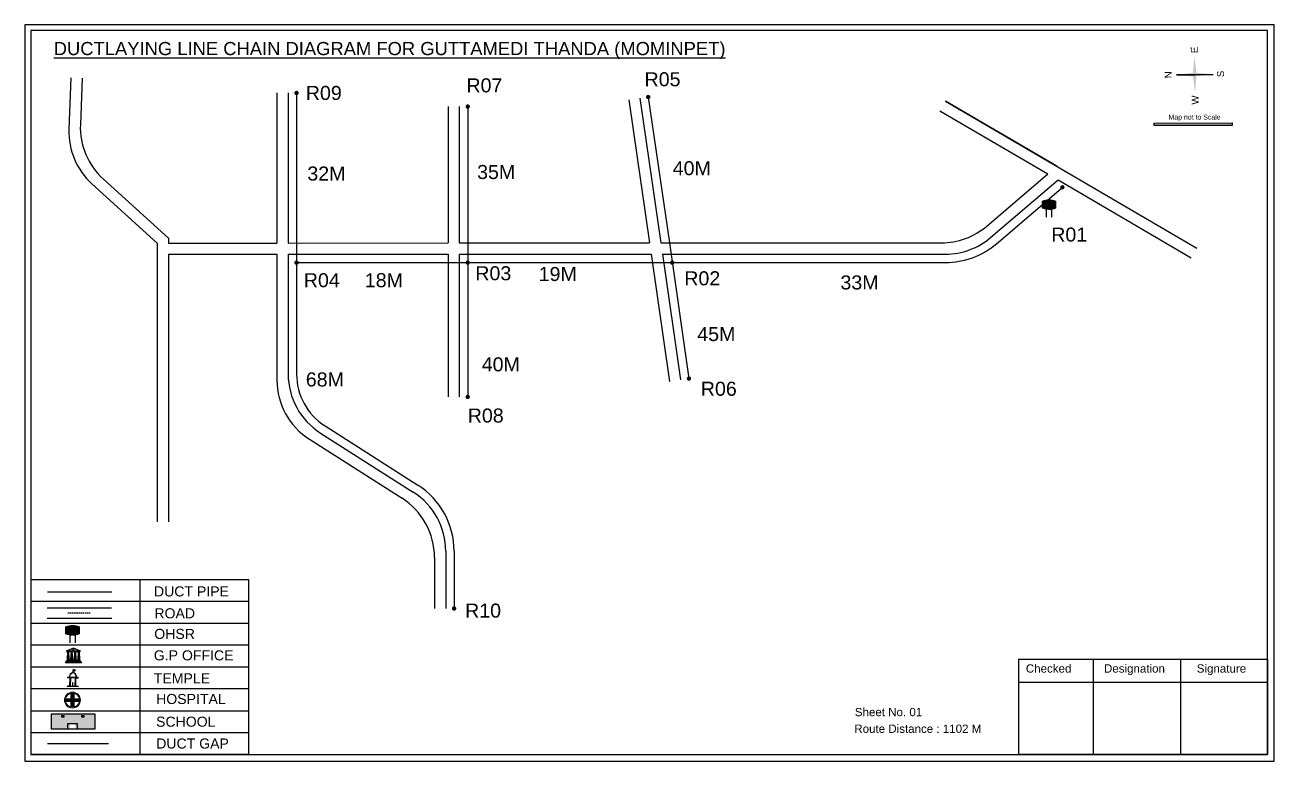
# Model space of a CAD drawing. Header units: inches. Extents: x 36 to 1900, y 14 to 1229.
# Drawn here: x 260 to 1150, y 705 to 1229 of the extents above; entities that cross this region are included whole.
import ezdxf

# ---------------------------------------------------------------- set-up
doc = ezdxf.new("R2010")
doc.units = ezdxf.units.IN
doc.header["$MEASUREMENT"] = 0
doc.linetypes.add('DASHEDX2', pattern=[1.5, 1, -0.5])
for name, color, linetype in [('LANDMARK', 7, 'Continuous'), ('OHT', 7, 'Continuous'), ('pipe', 5, 'Continuous')]:
    doc.layers.add(name, color=color, linetype=linetype)
doc.styles.get("Standard").update_dxf_attribs({"font": 'arial.ttf'})

# ---------------------------------------------------------------- blocks, each defined once
blk = doc.blocks.new('OHT')
at = {"linetype": 'Continuous', "lineweight": 0, "true_color": 0x0ffffc}
blk.add_hatch(color=4, dxfattribs=at).paths.add_polyline_path([(0.012, 1), (0, 1, 0.101323), (-0.4, 0.916), (-0.4, 0.525, 0.194075), (0.399, 0.521), (0.399, 0.921, 0.097877)])
at = {"color": 4, "linetype": 'Continuous', "lineweight": 0, "true_color": 0x0ffffc, "flags": 128}
for points in [[(-0.4, 0.525), (-0.4, 0.916)], [(0.399, 0.521), (0.399, 0.921)]]:
    blk.add_lwpolyline(points, dxfattribs=at)
at = {"color": 4, "linetype": 'Continuous', "lineweight": 0, "true_color": 0x0ffffc, "const_width": 0.075, "flags": 128}
for points in [[(-0.15, 0), (-0.15, 0.475)], [(0.15, 0), (0.15, 0.473)]]:
    blk.add_lwpolyline(points, dxfattribs=at)
at = {"color": 4, "linetype": 'Continuous', "lineweight": 0, "true_color": 0x0ffffc}
for centre, radius, start, end in [((0.006, -0.019), 1.019, 67.31091, 113.47108), ((0.004, 1.513), 1.068, 247.76824, 291.70073)]:
    blk.add_arc(centre, radius, start, end, dxfattribs=at)
blk = doc.blocks.new('Government_Office')
at = {"linetype": 'Continuous', "lineweight": 0, "true_color": 0xff0000}
h = blk.add_hatch(color=1, dxfattribs=at)
h.paths.add_polyline_path([(0.44, 0.72), (0.45, 0.75), (0, 0.93), (-0.45, 0.75), (-0.44, 0.72)])
h.paths.add_polyline_path([(0.355, 0.75), (-0.355, 0.75), (0, 0.9)], flags=16)
h.paths.add_polyline_path([(0, 0.778, -1), (0, 0.872, -1)], flags=0)
h = blk.add_hatch(color=1, dxfattribs=at)
edge = h.paths.add_edge_path()
edge.add_arc((0, 0.825), 0.0467, 90, 270)
edge.add_arc((0, 0.825), 0.0467, 270, 450)
for points in [[(-0.5, 0.05), (0.5, 0.05), (0.5, 0), (-0.5, 0)], [(-0.45, 0.075), (-0.45, 0.12), (0.45, 0.12), (0.45, 0.075)], [(-0.4, 0.14), (-0.4, 0.18), (0.4, 0.18), (0.4, 0.14)]]:
    blk.add_hatch(color=1, dxfattribs=at).paths.add_polyline_path(points)
h = blk.add_hatch(color=1, dxfattribs=at)
edge = h.paths.add_edge_path()
edge.add_line((-0.27, 0.195), (-0.295, 0.675))
edge.add_line((-0.295, 0.675), (-0.29, 0.675))
edge.add_arc((-0.278, 0.688), 0.0176, 225.30401, 441.56588)
edge.add_line((-0.275, 0.705), (-0.395, 0.705))
edge.add_arc((-0.392, 0.688), 0.0176, 98.43412, 314.69599)
edge.add_line((-0.38, 0.675), (-0.375, 0.675))
edge.add_line((-0.375, 0.675), (-0.4, 0.195))
edge.add_line((-0.4, 0.195), (-0.27, 0.195))
h = blk.add_hatch(color=1, dxfattribs=at)
edge = h.paths.add_edge_path()
edge.add_line((-0.047, 0.195), (-0.072, 0.675))
edge.add_line((-0.072, 0.675), (-0.067, 0.675))
edge.add_arc((-0.054, 0.688), 0.0176, 225.30401, 441.56588)
edge.add_line((-0.052, 0.705), (-0.172, 0.705))
edge.add_arc((-0.169, 0.688), 0.0176, 98.43412, 314.69599)
edge.add_line((-0.157, 0.675), (-0.152, 0.675))
edge.add_line((-0.152, 0.675), (-0.177, 0.195))
edge.add_line((-0.177, 0.195), (-0.047, 0.195))
h = blk.add_hatch(color=1, dxfattribs=at)
edge = h.paths.add_edge_path()
edge.add_line((0.177, 0.195), (0.152, 0.675))
edge.add_line((0.152, 0.675), (0.157, 0.675))
edge.add_arc((0.169, 0.688), 0.0176, 225.30401, 441.56588)
edge.add_line((0.172, 0.705), (0.052, 0.705))
edge.add_arc((0.054, 0.688), 0.0176, 98.43412, 314.69599)
edge.add_line((0.067, 0.675), (0.072, 0.675))
edge.add_line((0.072, 0.675), (0.047, 0.195))
edge.add_line((0.047, 0.195), (0.177, 0.195))
h = blk.add_hatch(color=1, dxfattribs=at)
edge = h.paths.add_edge_path()
edge.add_line((0.4, 0.195), (0.375, 0.675))
edge.add_line((0.375, 0.675), (0.38, 0.675))
edge.add_arc((0.392, 0.688), 0.0176, 225.30401, 441.56588)
edge.add_line((0.395, 0.705), (0.275, 0.705))
edge.add_arc((0.278, 0.688), 0.0176, 98.43412, 314.69599)
edge.add_line((0.29, 0.675), (0.295, 0.675))
edge.add_line((0.295, 0.675), (0.27, 0.195))
edge.add_line((0.27, 0.195), (0.4, 0.195))
at = {"color": 1, "linetype": 'Continuous', "lineweight": 0, "true_color": 0xff0000, "flags": 128}
for points in [[(-0.45, 0.75), (-0.44, 0.72), (0.44, 0.72), (0.45, 0.75), (0, 0.93)], [(-0.355, 0.75), (0.355, 0.75), (0, 0.9)], [(-0.5, 0.05), (0.5, 0.05), (0.5, 0), (-0.5, 0)], [(-0.45, 0.075), (-0.45, 0.12), (0.45, 0.12), (0.45, 0.075)], [(-0.4, 0.14), (-0.4, 0.18), (0.4, 0.18), (0.4, 0.14)]]:
    blk.add_lwpolyline(points, close=True, dxfattribs=at)
for points in [[(0, 0.872, 1), (0, 0.778, 1)], [(-0.27, 0.195), (-0.295, 0.675), (-0.29, 0.675, 1.379694), (-0.275, 0.705), (-0.395, 0.705, 1.379694), (-0.38, 0.675), (-0.375, 0.675), (-0.4, 0.195)], [(-0.047, 0.195), (-0.072, 0.675), (-0.067, 0.675, 1.379694), (-0.052, 0.705), (-0.172, 0.705, 1.379694), (-0.157, 0.675), (-0.152, 0.675), (-0.177, 0.195)], [(0.177, 0.195), (0.152, 0.675), (0.157, 0.675, 1.379694), (0.172, 0.705), (0.052, 0.705, 1.379694), (0.067, 0.675), (0.072, 0.675), (0.047, 0.195)], [(0.4, 0.195), (0.375, 0.675), (0.38, 0.675, 1.379694), (0.395, 0.705), (0.275, 0.705, 1.379694), (0.29, 0.675), (0.295, 0.675), (0.27, 0.195)]]:
    blk.add_lwpolyline(points, format="xyb", close=True, dxfattribs=at)
blk = doc.blocks.new('Temple')
at = {"linetype": 'Continuous', "lineweight": 0, "true_color": 0xff0000}
h = blk.add_hatch(color=1, dxfattribs=at)
edge = h.paths.add_edge_path()
edge.add_line((0.175, 0.49), (0.225, 0.49))
edge.add_line((0.225, 0.49), (0.225, 0.497))
edge.add_line((0.225, 0.497), (0.307, 0.497))
edge.add_line((0.307, 0.497), (0.307, 0.533))
edge.add_line((0.307, 0.533), (0.257, 0.533))
edge.add_line((0.257, 0.533), (0.257, 0.54))
edge.add_line((0.257, 0.54), (0.2, 0.54))
edge.add_spline(control_points=[(0.2, 0.54), (0.2, 0.589), (0.19, 0.638), (0.142, 0.743), (0.092, 0.79), (0.027, 0.805), (0.02, 0.806), (0.012, 0.806)], knot_values=[4.712389, 4.712389, 4.712389, 4.712389, 5.278166, 5.278166, 6.117402, 6.117402, 6.223801, 6.223801, 6.223801, 6.223801], degree=3, periodic=0)
edge.add_line((0.012, 0.806), (0.012, 0.79))
edge.add_line((0.012, 0.79), (-0.012, 0.79))
edge.add_line((-0.012, 0.79), (-0.012, 0.806))
edge.add_spline(control_points=[(-0.012, 0.806), (-0.055, 0.802), (-0.096, 0.781), (-0.171, 0.699), (-0.197, 0.628), (-0.2, 0.55), (-0.2, 0.545), (-0.2, 0.54)], knot_values=[6.343965, 6.343965, 6.343965, 6.343965, 6.956638, 6.956638, 7.795874, 7.795874, 7.853982, 7.853982, 7.853982, 7.853982], degree=3, periodic=0)
edge.add_line((-0.2, 0.54), (-0.257, 0.54))
edge.add_line((-0.257, 0.54), (-0.257, 0.533))
edge.add_line((-0.257, 0.533), (-0.307, 0.533))
edge.add_line((-0.307, 0.533), (-0.307, 0.497))
edge.add_line((-0.307, 0.497), (-0.225, 0.497))
edge.add_line((-0.225, 0.497), (-0.225, 0.49))
edge.add_line((-0.225, 0.49), (-0.175, 0.49))
edge.add_line((-0.175, 0.49), (-0.175, 0.07))
edge.add_arc((-0.205, 0.07), 0.03, -90, 0, ccw=False)
edge.add_line((-0.205, 0.04), (-0.257, 0.04))
edge.add_line((-0.257, 0.04), (-0.257, 0.033))
edge.add_line((-0.257, 0.033), (-0.307, 0.033))
edge.add_line((-0.307, 0.033), (-0.307, 0))
edge.add_line((-0.307, 0), (0.307, 0))
edge.add_line((0.307, 0), (0.307, 0.033))
edge.add_line((0.307, 0.033), (0.257, 0.033))
edge.add_line((0.257, 0.033), (0.257, 0.04))
edge.add_line((0.257, 0.04), (0.205, 0.04))
edge.add_arc((0.205, 0.07), 0.03, 180, 270, ccw=False)
edge.add_line((0.175, 0.07), (0.175, 0.49))
h.paths.add_polyline_path([(0.125, 0.07, -0.414214), (0.095, 0.04), (0.05, 0.04), (0.05, 0.033), (-0.05, 0.033), (-0.05, 0.04), (-0.095, 0.04, -0.414214), (-0.125, 0.07), (-0.125, 0.497), (0.125, 0.497)], flags=16)
edge = h.paths.add_edge_path(flags=16)
edge.add_ellipse((0, 0.54), major_axis=(0, 0.242), ratio=0.722808, start_angle=270, end_angle=450, ccw=False)
edge.add_line((0.175, 0.54), (-0.175, 0.54))
h.paths.add_polyline_path([(0.012, 0.23), (0.012, 0.07), (-0.012, 0.07), (-0.012, 0.23)], flags=0)
h = blk.add_hatch(color=1, dxfattribs=at)
edge = h.paths.add_edge_path()
edge.add_line((0.012, 0.857), (0, 0.85))
edge.add_line((0, 0.85), (-0.003, 0.925))
edge.add_line((-0.003, 0.925), (-0.012, 0.925))
edge.add_line((-0.012, 0.925), (-0.012, 0.806))
edge.add_spline(control_points=[(-0.012, 0.806), (-0.004, 0.807), (0.004, 0.807), (0.012, 0.806)], knot_values=[6.223801, 6.223801, 6.223801, 6.223801, 6.343965, 6.343965, 6.343965, 6.343965], degree=3, periodic=0)
edge.add_line((0.012, 0.806), (0.012, 0.857))
h = blk.add_hatch(color=1, dxfattribs=at)
edge = h.paths.add_edge_path()
edge.add_line((0.012, 0.79), (0.012, 0.806))
edge.add_spline(control_points=[(0.012, 0.806), (0.004, 0.807), (-0.004, 0.807), (-0.012, 0.806)], knot_values=[6.223801, 6.223801, 6.223801, 6.223801, 6.343965, 6.343965, 6.343965, 6.343965], degree=3, periodic=0)
edge.add_line((-0.012, 0.806), (-0.012, 0.79))
edge.add_line((-0.012, 0.79), (0.012, 0.79))
at = {"linetype": 'Continuous', "lineweight": 0, "true_color": 0xe66000}
blk.add_hatch(color=32, dxfattribs=at).paths.add_polyline_path([(-0.006, 1), (0.147, 0.931), (0, 0.85)])
at = {"color": 1, "linetype": 'Continuous', "lineweight": 0, "true_color": 0xff0000, "flags": 128}
for points in [[(0.012, 0.925), (-0.012, 0.925), (-0.012, 0.79), (0.012, 0.79)], [(0.012, 0.23), (-0.012, 0.23), (-0.012, 0.07), (0.012, 0.07)]]:
    blk.add_lwpolyline(points, close=True, dxfattribs=at)
at = {"color": 32, "linetype": 'Continuous', "lineweight": 0, "true_color": 0xe66000, "flags": 128}
blk.add_lwpolyline([(-0.006, 1), (0.147, 0.931), (0, 0.85), (-0.006, 1)], dxfattribs=at)
at = {"color": 1, "linetype": 'Continuous', "lineweight": 0, "true_color": 0xff0000, "flags": 128}
blk.add_lwpolyline([(0.2, 0.54), (0.257, 0.54), (0.257, 0.533), (0.307, 0.533), (0.307, 0.497), (0.225, 0.497), (0.225, 0.49), (0.175, 0.49), (0.175, 0.07, 0.414214), (0.205, 0.04), (0.257, 0.04), (0.257, 0.033), (0.307, 0.033), (0.307, 0), (-0.307, 0), (-0.307, 0.033), (-0.257, 0.033), (-0.257, 0.04), (-0.205, 0.04, 0.414214), (-0.175, 0.07), (-0.175, 0.49), (-0.225, 0.49), (-0.225, 0.497), (-0.307, 0.497), (-0.307, 0.533), (-0.257, 0.533), (-0.257, 0.54), (-0.2, 0.54)], format="xyb", dxfattribs=at)
blk.add_lwpolyline([(-0.175, 0.54), (0.175, 0.54)], dxfattribs=at)
blk.add_lwpolyline([(0.125, 0.497), (0.125, 0.07, -0.414214), (0.095, 0.04), (0.05, 0.04), (0.05, 0.033), (-0.05, 0.033), (-0.05, 0.04), (-0.095, 0.04, -0.414214), (-0.125, 0.07), (-0.125, 0.497)], format="xyb", close=True, dxfattribs=at)
at = {"color": 1, "linetype": 'Continuous', "lineweight": 0, "true_color": 0xff0000}
blk.add_ellipse((0, 0.54), major_axis=(0, 0.242), ratio=0.722808, start_param=4.712389, end_param=7.853982, dxfattribs=at)
blk.add_open_spline([(0.2, 0.54), (0.2, 0.589), (0.19, 0.638), (0.142, 0.743), (0.092, 0.79), (-0.023, 0.816), (-0.085, 0.794), (-0.171, 0.699), (-0.197, 0.628), (-0.2, 0.55), (-0.2, 0.545), (-0.2, 0.54)], degree=3, knots=[4.712389, 4.712389, 4.712389, 4.712389, 5.278166, 5.278166, 6.117402, 6.117402, 6.956638, 6.956638, 7.795874, 7.795874, 7.853982, 7.853982, 7.853982, 7.853982], dxfattribs=at)
blk = doc.blocks.new('*U7')
at = {"color": 0, "linetype": 'DASHEDX2', "transparency": 16777216}
blk.add_line((-8.22, 0), (8.01, 0), dxfattribs=at)
blk = doc.blocks.new('Hospital')
at = {"linetype": 'Continuous', "lineweight": 0, "true_color": 0x000000}
h = blk.add_hatch(color=18, dxfattribs=at)
h.paths.add_polyline_path([(-0.5, 0, 1), (0.5, 0, 1)])
h.paths.add_polyline_path([(0.446, 0, -1), (-0.446, 0, -1)], flags=16)
at = {"linetype": 'Continuous', "true_color": 0xff0000}
blk.add_hatch(color=1, dxfattribs=at).paths.add_polyline_path([(-0.394, 0.08), (-0.08, 0.08), (-0.08, 0.394), (0.08, 0.394), (0.08, 0.08), (0.394, 0.08), (0.394, -0.08), (0.08, -0.08), (0.08, -0.394), (-0.08, -0.394), (-0.08, -0.08), (-0.394, -0.08)])
at = {"color": 1, "linetype": 'Continuous', "true_color": 0xff0000, "flags": 128}
blk.add_lwpolyline([(-0.394, 0.08), (-0.08, 0.08), (-0.08, 0.394), (0.08, 0.394), (0.08, 0.08), (0.394, 0.08), (0.394, -0.08), (0.08, -0.08), (0.08, -0.394), (-0.08, -0.394), (-0.08, -0.08), (-0.394, -0.08)], close=True, dxfattribs=at)
at = {"color": 18, "linetype": 'Continuous', "lineweight": 0, "true_color": 0x000000}
for radius in [0.5, 0.446]:
    blk.add_circle((0, 0), radius, dxfattribs=at)

msp = doc.modelspace()

# ---------------------------------------------------------------- hatches: boundary and pattern name
at = {"ltscale": 0.5}
h = msp.add_hatch(color=5, dxfattribs=at)
h.dxf.hatch_style = 1
h.paths.add_polyline_path([(455.13, 1180.95, 1), (452.01, 1180.95, 1)])
h = msp.add_hatch(color=5, dxfattribs=at)
h.dxf.hatch_style = 1
h.paths.add_polyline_path([(705.75, 1178.04, 1), (702.64, 1178.04, 1)])
h = msp.add_hatch(color=5, dxfattribs=at)
h.dxf.hatch_style = 1
h.paths.add_polyline_path([(577.13, 1171.28, 1), (574.02, 1171.28, 1)])
at = {"true_color": 0x0093dd}
h = msp.add_hatch(color=142, dxfattribs=at)
h.dxf.hatch_style = 1
h.paths.add_polyline_path([(1064.81, 1159.51), (1064.82, 1157.66), (1120.32, 1157.79), (1120.32, 1159.63)])
at = {"ltscale": 0.5}
h = msp.add_hatch(color=5, dxfattribs=at)
h.dxf.hatch_style = 1
h.paths.add_polyline_path([(1000.93, 1113.74, 1), (997.82, 1113.74, 1)])
h = msp.add_hatch(color=5, dxfattribs=at)
h.dxf.hatch_style = 1
h.paths.add_polyline_path([(455.14, 1060.03, 1), (452.02, 1060.03, 1)])
h = msp.add_hatch(color=5, dxfattribs=at)
h.dxf.hatch_style = 1
h.paths.add_polyline_path([(577.13, 1060.05, 1), (574.02, 1060.05, 1)])
h = msp.add_hatch(color=5, dxfattribs=at)
h.dxf.hatch_style = 1
h.paths.add_polyline_path([(722.83, 1060.07, 1), (719.71, 1060.07, 1)])
h = msp.add_hatch(color=5, dxfattribs=at)
h.dxf.hatch_style = 1
h.paths.add_polyline_path([(734.8, 977.41, 1), (731.68, 977.41, 1)])
h = msp.add_hatch(color=5, dxfattribs=at)
h.dxf.hatch_style = 1
h.paths.add_polyline_path([(577.13, 964.39, 1), (574.02, 964.39, 1)])
h = msp.add_hatch(color=5, dxfattribs=at)
h.dxf.hatch_style = 1
h.paths.add_polyline_path([(567.45, 813.57, 1), (564.33, 813.57, 1)])
at = {"true_color": 0xc8c92d}
h = msp.add_hatch(color=52, dxfattribs=at)
h.dxf.hatch_style = 1
h.paths.add_polyline_path([(285.01, 738.58), (278.84, 738.58), (278.84, 727.49), (285.01, 727.49)])
h.paths.add_polyline_path([(309.85, 738.58), (303.69, 738.58), (303.69, 727.49), (309.85, 727.49)])
at = {"true_color": 0x293189}
h = msp.add_hatch(color=177, dxfattribs=at)
h.dxf.hatch_style = 1
h.paths.add_polyline_path([(303.69, 738.58), (285.01, 738.58), (285.01, 727.49), (292.02, 727.49), (292.02, 731.12), (295.87, 731.12), (295.87, 727.49), (303.69, 727.49)])
h.paths.add_polyline_path([(287.67, 736.1), (286.3, 736.1), (286.3, 737.37), (287.67, 737.37)], flags=16)
h.paths.add_polyline_path([(300.55, 736.1), (300.55, 737.37), (301.92, 737.37), (301.92, 736.1)], flags=16)

# ---------------------------------------------------------------- linework, layer by layer
for p, q in [((1106.88, 1194.21), (1080.58, 1193.75)), ((1080.58, 1193.75), (1106.88, 1194.21)), ((1106.88, 1194.21), (1080.58, 1193.75)), ((1093.76, 1193.98), (1106.88, 1194.21)), ((292.75, 1191.73), (291.37, 1155.06)), ((300.75, 1191.43), (299.51, 1158.49)), ((439.57, 1180.95), (439.58, 1074.03)), ((447.57, 1180.95), (447.58, 1074.03)), ((690.34, 1176.03), (705.1, 1074.06)), ((698.26, 1177.18), (713.18, 1074.07)), ((995.38, 1128.74), (915.98, 1175.15)), ((915.98, 1175.15), (1095.24, 1070.38)), ((561.57, 1171.28), (561.57, 1074.04)), ((569.57, 1171.28), (569.57, 1074.05)), ((911.94, 1168.24), (988.95, 1123.24)), ((945.5, 1086.09), (988.95, 1123.24)), ((307.8, 1116.1), (354.33, 1074.02)), ((315.93, 1119.53), (362.33, 1077.57)), ((948.46, 1078.09), (996.26, 1118.97)), ((996.26, 1118.97), (1091.2, 1063.48)), ((362.33, 1077.57), (362.33, 1074.02)), ((354.33, 1074.02), (354.35, 875.44)), ((362.33, 1074.02), (439.58, 1074.03)), ((447.58, 1074.03), (561.57, 1074.04)), ((569.57, 1074.05), (705.1, 1074.06)), ((713.18, 1074.07), (913.01, 1074.09)), ((362.33, 1066.02), (439.58, 1066.03)), ((362.33, 1066.02), (362.35, 875.44)), ((439.58, 1066.03), (439.58, 976.35)), ((447.58, 1066.03), (561.57, 1066.04)), ((447.58, 1066.03), (447.58, 980.74)), ((561.57, 1066.04), (561.57, 964.39)), ((569.57, 1066.05), (706.26, 1066.06)), ((569.57, 1066.05), (569.57, 964.39)), ((706.26, 1066.06), (719.38, 975.4)), ((714.34, 1066.07), (915.97, 1066.09)), ((714.34, 1066.07), (727.3, 976.55)), ((470.72, 938.57), (536.76, 896.5)), ((462.72, 934.18), (528.76, 892.11)), ((551.89, 849.94), (551.89, 813.57)), ((559.89, 854.33), (559.89, 813.57)), ((264.16, 834.01), (264.16, 710.8)), ((341.93, 834.01), (341.93, 709.59)), ((419.69, 818.46), (264.16, 818.46)), ((275.81, 814.16), (321.7, 814.16)), ((419.69, 802.91), (264.16, 802.91)), ((275.81, 806.64), (321.94, 806.64)), ((419.69, 787.35), (264.16, 787.35)), ((419.69, 771.8), (264.16, 771.8)), ((419.69, 756.25), (264.16, 756.25)), ((264.16, 740.69), (419.69, 740.69)), ((264.16, 725.14), (419.69, 725.14)), ((264.15, 710.56), (264.15, 709.6)), ((264.16, 710.8), (264.16, 709.59)), ((419.69, 709.59), (264.16, 709.59))]:
    msp.add_line(p, q)
at = {"color": 1}
msp.add_line((1080.58, 1193.75), (1093.74, 1193.98), dxfattribs=at)
at = {"color": 242, "true_color": 0xcd2027}
for p, q in [((1021.22, 777.44), (1021.22, 709.54)), ((1083.42, 777.44), (1083.42, 709.54)), ((968.26, 760.99), (1145.48, 760.99))]:
    msp.add_line(p, q, dxfattribs=at)
for points in [[(260.04, 1229.39), (260.04, 704.89), (1150.19, 704.89), (1150.19, 1229.39)], [(264.15, 1225.37), (264.15, 709.6), (1145.48, 709.6), (1145.48, 1225.37)], [(309.92, 738.58), (309.92, 727.49), (278.84, 727.49), (278.84, 738.58)], [(287.67, 737.37), (287.67, 736.1), (286.3, 736.1), (286.3, 737.37)], [(300.55, 736.1), (300.55, 737.37), (301.92, 737.37), (301.92, 736.1)]]:
    msp.add_lwpolyline(points, close=True)
at = {"color": 142, "true_color": 0x0093dd}
msp.add_lwpolyline([(1120.33, 1157.79), (1064.82, 1157.66), (1064.81, 1159.51), (1120.32, 1159.63), (1120.32, 1157.79)], dxfattribs=at)
for points in [[(419.69, 709.59), (419.69, 834.01), (264.16, 834.01)], [(290.68, 727.49), (290.68, 731.59), (297.21, 731.59), (297.21, 727.49)]]:
    msp.add_lwpolyline(points)
at = {"color": 242, "true_color": 0xcd2027}
msp.add_lwpolyline([(1145.48, 709.54), (968.26, 709.54), (968.26, 777.44), (1145.48, 777.44)], close=True, dxfattribs=at)
for centre, start, end in [((349.47, 1156.61), 177.84902, 227.87178), ((341.34, 1153.18), 177.84902, 227.87178), ((913.01, 1124.09), 270.00769, 310.53439), ((915.96, 1116.09), 270.00769, 310.53439), ((497.58, 980.74), 180, 237.5023), ((489.58, 976.35), 180, 237.5023), ((501.89, 849.94), 0, 57.5023), ((509.89, 854.33), 0, 57.5023)]:
    msp.add_arc(centre, 50, start, end)
for points in [[(1095.03, 1194.02), (1092.21, 1193.97), (1093.5, 1207.13)], [(1095.03, 1194.02), (1092.21, 1193.97), (1093.5, 1207.13)], [(1095.03, 1194.02), (1092.21, 1193.97), (1093.96, 1180.83)], [(1095.03, 1194.02), (1092.21, 1193.97), (1093.96, 1180.83)], [(1093.77, 1192.69), (1093.72, 1195.5), (1106.88, 1194.21)], [(1093.77, 1192.69), (1093.72, 1195.5), (1106.88, 1194.21)]]:
    msp.add_solid(points)
at = {"color": 1}
msp.add_solid([(1093.77, 1192.68), (1093.72, 1195.5), (1080.58, 1193.75)], dxfattribs=at)
msp.add_solid([(1093.77, 1192.68), (1093.72, 1195.5), (1080.58, 1193.75)], dxfattribs=at)
at = {"layer": 'OHT', "color": 5}
msp.add_line((275.98, 825.55), (321.87, 825.55), dxfattribs=at)
at = {"layer": 'OHT', "color": 1}
msp.add_line((275.98, 717.36), (319.58, 717.36), dxfattribs=at)
at = {"layer": 'pipe'}
for p, q in [((453.57, 1180.95), (453.58, 1074.03)), ((704.2, 1178.04), (719.25, 1074.07)), ((575.57, 1171.28), (575.57, 1074.05)), ((952.36, 1073.53), (1000.16, 1114.41)), ((453.58, 1074.03), (453.58, 980.74)), ((575.57, 1074.05), (575.57, 964.39)), ((719.25, 1074.07), (733.24, 977.41)), ((453.58, 1060.03), (561.58, 1060.04)), ((561.57, 1060.04), (707.13, 1060.06)), ((707.13, 1060.06), (915.97, 1060.09)), ((473.94, 943.63), (539.98, 901.56)), ((565.89, 854.33), (565.89, 813.57))]:
    msp.add_line(p, q, dxfattribs=at)
for centre, radius, start, end in [((915.96, 1116.09), 56, 270.00769, 310.53439), ((497.58, 980.74), 44, 180, 237.5023), ((509.89, 854.33), 56, 0, 57.5023)]:
    msp.add_arc(centre, radius, start, end, dxfattribs=at)

# ---------------------------------------------------------------- block references
at = {"linetype": 'DASHEDX2'}
msp.add_blockref('*U7', (298.82, 810.4), dxfattribs=at)
at = {"layer": 'LANDMARK'}
for name, p, xscale, yscale, zscale in [('Government_Office', (294.57, 774.94), 11.32114773247135, 11.32114773247135, 11.32114773247135), ('Hospital', (293.89, 748.28), 11.41772014427468, 11.41772014427468, 11.41772014427468)]:
    msp.add_blockref(name, p, dxfattribs=dict(at, xscale=xscale, yscale=yscale, zscale=zscale))
at = {"layer": 'LANDMARK', "xscale": 12.62452535729322, "yscale": 12.62452535729322, "zscale": 12.62452535729322, "rotation": 358.3713438591284}
msp.add_blockref('Temple', (294, 757.82), dxfattribs=at)
at = {"layer": 'OHT', "xscale": 12.45189723782068, "yscale": 12.45189723782068, "zscale": 12.45189723782068}
for p in [(989.83, 1092.42), (293.98, 789.04)]:
    msp.add_blockref('OHT', p, dxfattribs=at)

# ---------------------------------------------------------------- texts
at = {"color": 242, "true_color": 0xcd2027}
msp.add_text('%%UDUCTLAYING LINE CHAIN DIAGRAM FOR GUTTAMEDI THANDA (MOMINPET)', height=9.375, dxfattribs=at).set_placement((280.54, 1207.9))
for s, p in [('E', (1095.9, 1209.3)), ('N', (1077.32, 1191.45)), ('S', (1114.61, 1192.2)), ('W', (1096.55, 1172.71))]:
    msp.add_text(s, height=4.95, rotation=91.00631).set_placement(p)
for s, height, p in [('R05', 10, (701.59, 1185.71)), ('R09', 10, (460.18, 1175.96)), ('R07', 10, (574.65, 1181.38)), ('Map not to Scale', 3.5424, (1074.99, 1162.01)), ('40M', 10, (721.67, 1122.34)), ('32M', 10, (461.27, 1118.54)), ('35M', 10, (582.25, 1119.63)), ('R01', 10, (991.41, 1075.04)), ('R04', 10, (458.75, 1042.53)), ('18M', 10, (502.24, 1042.53)), ('R03', 10, (580.97, 1047.48)), ('19M', 10, (626.12, 1046.93)), ('R02', 10, (729.91, 1043.88)), ('33M', 10, (841.18, 1040.92)), ('45M', 10, (739.18, 1004.13)), ('40M', 10, (585.56, 982.57)), ('68M', 10, (460.17, 971.79)), ('R06', 10, (741.67, 965.16)), ('R08', 10, (575.59, 946.09)), ('DUCT PIPE', 7.178, (351.97, 822.17)), ('ROAD ', 7.178, (352.27, 806.56)), ('R10', 10, (573.69, 807.08)), ('OHSR', 7.178, (352.18, 791.89)), ('G.P OFFICE', 7.178, (351.85, 776.6)), ('TEMPLE', 7.178, (351.85, 760.19)), ('Checked', 5.886, (973.33, 767.89)), ('Designation', 5.886, (1029.02, 767.89)), ('Signature', 5.886, (1095.12, 767.89)), ('HOSPITAL', 7.178, (353.52, 745.5)), ('Sheet No. 01', 5.886, (851.46, 736.83)), ('SCHOOL', 7.178, (353.47, 729.34)), ('Route Distance : 1102 M', 5.886, (851.09, 724.96)), ('DUCT GAP', 7.178, (353.57, 713.79))]:
    msp.add_text(s, height=height).set_placement(p)

doc.saveas('drawing.dxf')
